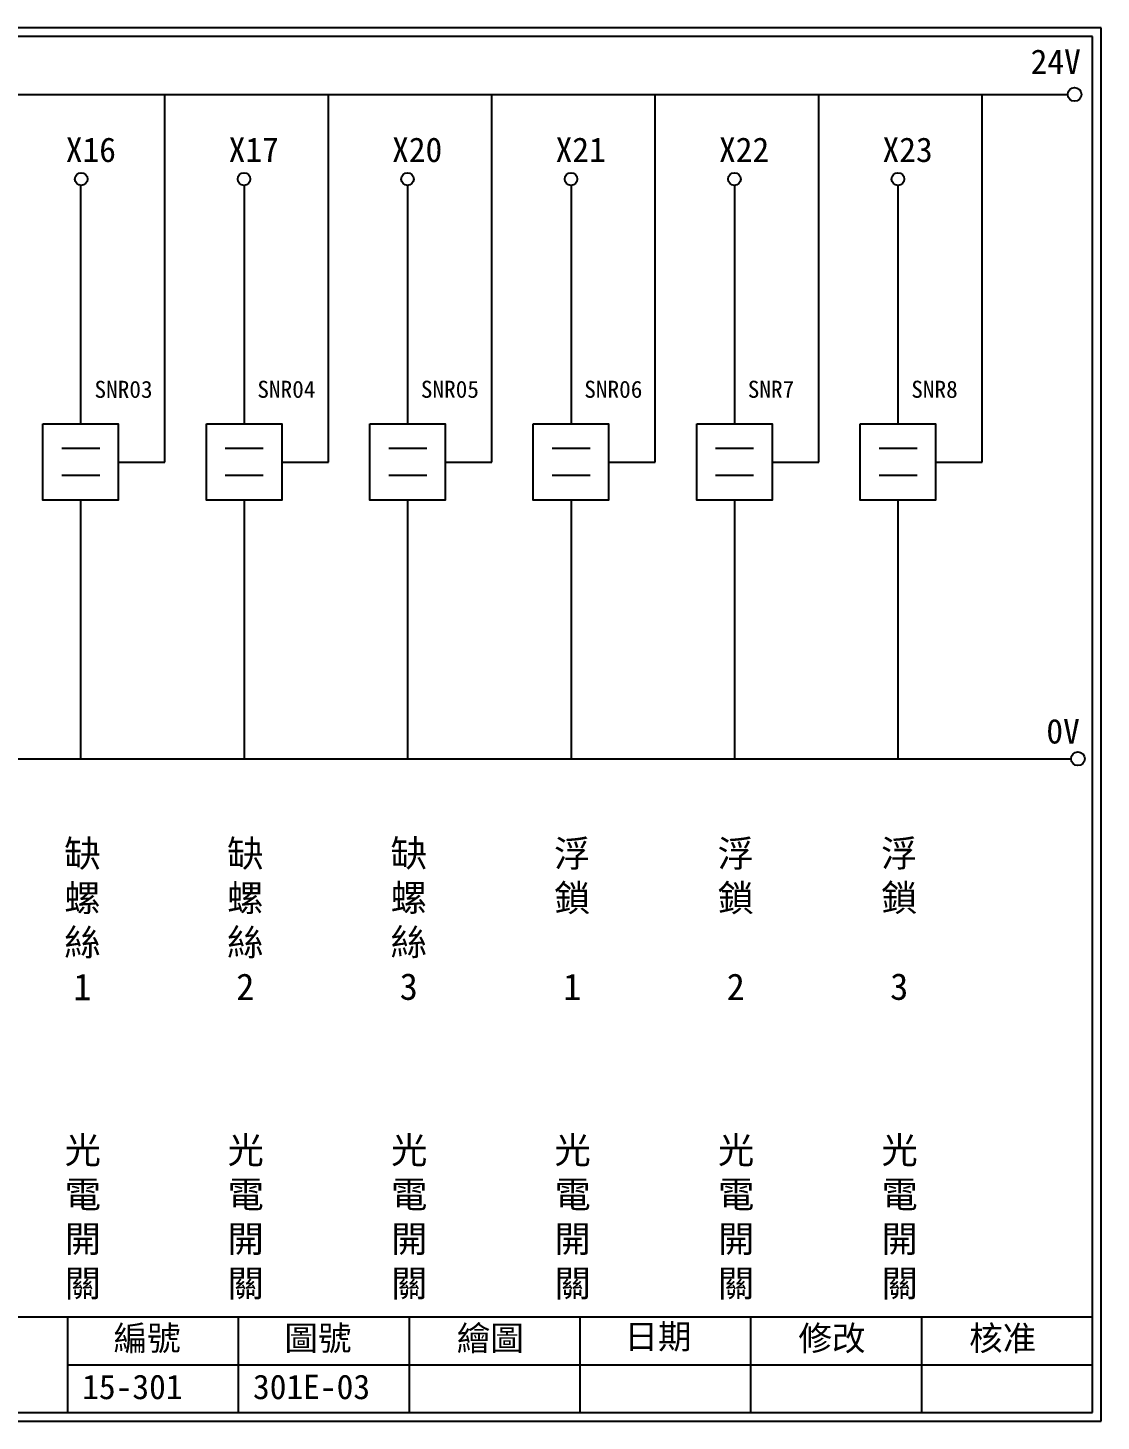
# Model space of a CAD drawing. Extents: x 325 to 612, y 3 to 207.
# Drawn here: x 455.2 to 612.3, y 3 to 207 of the extents above; entities that cross this region are included whole.
import ezdxf

# ---------------------------------------------------------------- set-up
doc = ezdxf.new("R2010")
doc.units = 0
doc.layers.get('0').update_dxf_attribs({"linetype": 'CONTINUOUS'})
doc.layers.add('圖框層', color=7, linetype='CONTINUOUS')
doc.layers.add('標尺寸層', color=3, linetype='CONTINUOUS')
doc.styles.add('CNS', font='romanc.shx', dxfattribs={"bigfont": 'chineset.shx'})
doc.styles.add('STSL', font='kaiu.ttf')

msp = doc.modelspace()

# ---------------------------------------------------------------- linework, layer by layer
for points in [[(457.43, 148.99), (468.46, 148.99), (468.46, 137.83), (457.43, 137.83)], [(481.36, 148.99), (492.39, 148.99), (492.39, 137.83), (481.36, 137.83)], [(505.29, 148.99), (516.31, 148.99), (516.31, 137.83), (505.29, 137.83)], [(529.21, 148.99), (540.24, 148.99), (540.24, 137.83), (529.21, 137.83)], [(553.14, 148.99), (564.17, 148.99), (564.17, 137.83), (553.14, 137.83)], [(577.07, 148.99), (588.09, 148.99), (588.09, 137.83), (577.07, 137.83)]]:
    msp.add_lwpolyline(points, close=True)
for centre in [(608.44, 197.22), (608.92, 99.96)]:
    msp.add_circle(centre, 1)
at = {"layer": '圖框層', "color": 7}
for p, q in [((612.32, 206.97), (325.32, 206.97)), ((612.32, 3), (612.32, 206.97)), ((611.07, 205.72), (326.57, 205.72)), ((611.07, 4.25), (611.07, 205.72)), ((326.57, 18.25), (611.07, 18.25)), ((461.07, 4.25), (461.07, 18.25)), ((486.07, 4.25), (486.07, 18.25)), ((511.07, 4.25), (511.07, 18.25)), ((536.07, 4.25), (536.07, 18.25)), ((561.07, 4.25), (561.07, 18.25)), ((586.07, 4.25), (586.07, 18.25)), ((461.07, 11.25), (611.07, 11.25)), ((326.57, 4.25), (611.07, 4.25)), ((325.32, 3), (612.32, 3))]:
    msp.add_line(p, q, dxfattribs=at)
at = {"layer": '標尺寸層', "color": 7}
for p, q in [((329.84, 197.22), (607.44, 197.22)), ((475.29, 143.41), (475.29, 197.22)), ((499.21, 143.41), (499.21, 197.22)), ((523.14, 143.41), (523.14, 197.22)), ((547.07, 143.41), (547.07, 197.22)), ((570.99, 143.41), (570.99, 197.22)), ((594.92, 143.41), (594.92, 197.22)), ((462.95, 183.91), (462.95, 148.99)), ((486.87, 183.91), (486.87, 148.99)), ((510.8, 183.91), (510.8, 148.99)), ((534.73, 183.91), (534.73, 148.99)), ((558.65, 183.91), (558.65, 148.99)), ((582.58, 183.91), (582.58, 148.99)), ((460.19, 145.44), (465.75, 145.44)), ((484.11, 145.44), (489.68, 145.44)), ((508.04, 145.44), (513.61, 145.44)), ((531.97, 145.44), (537.53, 145.44)), ((555.89, 145.44), (561.46, 145.44)), ((579.82, 145.44), (585.39, 145.44)), ((468.46, 143.41), (475.29, 143.41)), ((492.39, 143.41), (499.21, 143.41)), ((516.31, 143.41), (523.14, 143.41)), ((540.24, 143.41), (547.07, 143.41)), ((564.17, 143.41), (570.99, 143.41)), ((588.09, 143.41), (594.92, 143.41)), ((460.19, 141.47), (465.75, 141.47)), ((484.11, 141.47), (489.68, 141.47)), ((508.04, 141.47), (513.61, 141.47)), ((531.97, 141.47), (537.53, 141.47)), ((555.89, 141.47), (561.46, 141.47)), ((579.82, 141.47), (585.39, 141.47)), ((462.95, 137.83), (462.95, 99.96)), ((486.87, 137.83), (486.87, 99.96)), ((510.8, 137.83), (510.8, 99.96)), ((534.73, 137.83), (534.73, 99.96)), ((558.65, 137.83), (558.65, 99.96)), ((582.58, 137.83), (582.58, 99.96)), ((330.05, 99.96), (607.92, 99.96))]:
    msp.add_line(p, q, dxfattribs=at)
for centre in [(463.04, 184.83), (486.87, 184.83), (510.8, 184.83), (534.73, 184.83), (558.65, 184.83), (582.58, 184.83)]:
    msp.add_circle(centre, 0.92, dxfattribs=at)

# ---------------------------------------------------------------- texts
at = {"layer": '圖框層', "color": 4, "style": 'STSL'}
for s, height, p in [('24V', 3.6, (602, 200.22)), ('X16', 3.6, (460.78, 187.33)), ('X17', 3.6, (484.62, 187.33)), ('X20', 3.6, (508.54, 187.33)), ('X21', 3.6, (532.47, 187.33)), ('X22', 3.6, (556.39, 187.33)), ('X23', 3.6, (580.32, 187.33)), ('SNR03', 2.5, (464.98, 152.8)), ('SNR04', 2.5, (488.82, 152.81)), ('SNR05', 2.5, (512.75, 152.81)), ('SNR06', 2.5, (536.67, 152.81)), ('SNR7', 2.5, (560.6, 152.81)), ('SNR8', 2.5, (584.53, 152.81)), ('0V', 3.6, (604.3, 102.2)), ('編號', 3.6, (467.78, 13.34)), ('圖號', 3.6, (492.78, 13.34)), ('繪圖', 3.6, (518.01, 13.34)), ('日期', 3.6, (542.54, 13.59)), ('修改', 3.6, (568.01, 13.34)), ('核准', 3.6, (593.01, 13.34)), ('15-301', 3.6, (463.18, 6.22)), ('301E-03', 3.6, (488.18, 6.22))]:
    msp.add_text(s, height=height, dxfattribs=at).set_placement(p)
at = {"layer": '標尺寸層', "color": 7, "char_height": 3.9, "width": 4.9608, "attachment_point": 5, "style": 'CNS'}
for s, insert in [('{\\fDFKai-SB|b0|i0|c136|p65;缺螺絲1}', (463.22, 76.33)), ('{\\fDFKai-SB|b0|i0|c136|p65;缺螺絲2}', (487.06, 76.34)), ('{\\fDFKai-SB|b0|i0|c136|p65;缺螺絲3}', (510.99, 76.34)), ('{\\fDFKai-SB|b0|i0|c136|p65;浮鎖\u30001}', (534.91, 76.34)), ('{\\fDFKai-SB|b0|i0|c136|p65;浮鎖\u30002}', (558.84, 76.34)), ('{\\fDFKai-SB|b0|i0|c136|p65;浮鎖\u30003}', (582.77, 76.34)), ('{\\fDFKai-SB|b0|i0|c136|p65;光電開關}', (463.28, 32.72)), ('{\\fDFKai-SB|b0|i0|c136|p65;光電開關}', (487.12, 32.72)), ('{\\fDFKai-SB|b0|i0|c136|p65;光電開關}', (511.05, 32.72)), ('{\\fDFKai-SB|b0|i0|c136|p65;光電開關}', (534.97, 32.72)), ('{\\fDFKai-SB|b0|i0|c136|p65;光電開關}', (558.9, 32.72)), ('{\\fDFKai-SB|b0|i0|c136|p65;光電開關}', (582.83, 32.72))]:
    msp.add_mtext(s, dxfattribs=dict(at, insert=insert))

doc.saveas('drawing.dxf')
